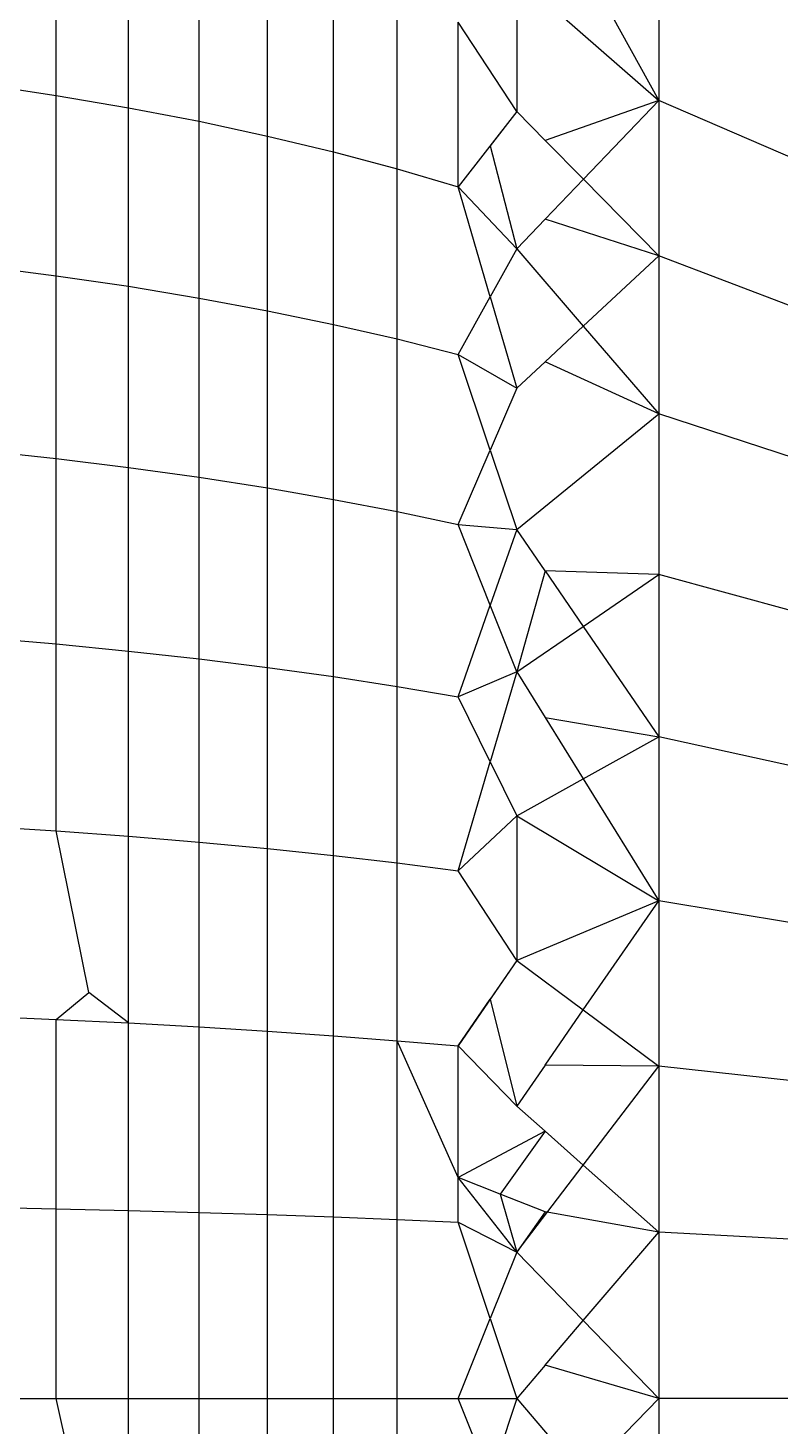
# Model space of a CAD drawing. Header units: inches. Extents: x 17 to 4615, y 5 to 3256.
# Drawn here: x 743.486 to 743.99, y 2590.134 to 2591.071 of the extents above; entities that cross this region are included whole.
import ezdxf

# ---------------------------------------------------------------- set-up
doc = ezdxf.new("R2010")
doc.units = ezdxf.units.IN
doc.header["$MEASUREMENT"] = 0

msp = doc.modelspace()

# ---------------------------------------------------------------- linework, layer by layer
for p, q in [((743.50483, 2591.02552), (743.50483, 2591.1442)), ((743.55329, 2591.01722), (743.55329, 2591.13477)), ((743.60047, 2591.00812), (743.60047, 2591.12446)), ((743.90858, 2591.124), (743.90858, 2591.02201)), ((743.64628, 2590.99826), (743.64628, 2591.11326)), ((743.85774, 2591.11401), (743.90858, 2591.02201)), ((743.69059, 2590.98764), (743.69059, 2591.10117)), ((743.8134, 2591.10529), (743.90858, 2591.02201)), ((743.8134, 2591.10529), (743.8134, 2591.01468)), ((743.73329, 2590.97629), (743.73329, 2591.08829)), ((743.8134, 2591.01468), (743.77424, 2591.07462)), ((743.77424, 2590.96424), (743.77424, 2591.07462)), ((743.45518, 2591.03299), (743.50483, 2591.02552)), ((743.50483, 2591.02552), (743.55329, 2591.01722)), ((743.50483, 2590.9047), (743.50483, 2591.02552)), ((743.55329, 2591.01722), (743.60047, 2591.00812)), ((743.55329, 2590.89756), (743.55329, 2591.01722)), ((743.90858, 2591.02201), (743.83241, 2590.99536)), ((743.85808, 2590.96927), (743.90858, 2591.02201)), ((743.90858, 2591.02201), (743.90858, 2590.91794)), ((744.00028, 2590.98261), (743.90858, 2591.02201)), ((743.60047, 2591.00812), (743.64628, 2590.99826)), ((743.60047, 2590.88971), (743.60047, 2591.00812)), ((743.8134, 2591.01468), (743.77424, 2590.96424)), ((743.8134, 2591.01468), (743.79559, 2590.99174)), ((743.83241, 2590.99536), (743.8134, 2591.01468)), ((743.64628, 2590.99826), (743.69059, 2590.98764)), ((743.64628, 2590.88123), (743.64628, 2590.99826)), ((743.69059, 2590.98764), (743.73329, 2590.97629)), ((743.69059, 2590.87207), (743.69059, 2590.98764)), ((743.79559, 2590.99174), (743.8134, 2590.92261)), ((743.83241, 2590.99536), (743.85808, 2590.96927)), ((743.73329, 2590.97629), (743.77424, 2590.96424)), ((743.73329, 2590.86231), (743.73329, 2590.97629)), ((743.83241, 2590.94247), (743.85808, 2590.96927)), ((743.85808, 2590.96927), (743.90858, 2590.91794)), ((743.8134, 2590.92261), (743.77424, 2590.96424)), ((743.79562, 2590.89052), (743.77424, 2590.96424)), ((743.83241, 2590.94247), (743.8134, 2590.92261)), ((743.90858, 2590.91794), (743.83241, 2590.94247)), ((743.8134, 2590.92261), (743.79562, 2590.89052)), ((743.8134, 2590.92261), (743.85799, 2590.87079)), ((743.85799, 2590.87079), (743.90858, 2590.91794)), ((743.90858, 2590.91794), (743.90858, 2590.81202)), ((744.00028, 2590.88324), (743.90858, 2590.91794)), ((743.45518, 2590.91114), (743.50483, 2590.9047)), ((743.50483, 2590.9047), (743.55329, 2590.89756)), ((743.50483, 2590.78211), (743.50483, 2590.9047)), ((743.55329, 2590.89756), (743.60047, 2590.88971)), ((743.55329, 2590.77613), (743.55329, 2590.89756)), ((743.60047, 2590.88971), (743.64628, 2590.88123)), ((743.60047, 2590.76957), (743.60047, 2590.88971)), ((743.77424, 2590.85193), (743.79562, 2590.89052)), ((743.79562, 2590.89052), (743.8134, 2590.82923)), ((743.64628, 2590.88123), (743.69059, 2590.87207)), ((743.64628, 2590.76246), (743.64628, 2590.88123)), ((743.69059, 2590.87207), (743.73329, 2590.86231)), ((743.69059, 2590.7548), (743.69059, 2590.87207)), ((743.83241, 2590.84695), (743.85799, 2590.87079)), ((743.85799, 2590.87079), (743.90858, 2590.81202)), ((743.73329, 2590.86231), (743.77424, 2590.85193)), ((743.73329, 2590.74662), (743.73329, 2590.86231)), ((743.77424, 2590.85193), (743.8134, 2590.82923)), ((743.79565, 2590.78784), (743.77424, 2590.85193)), ((743.83241, 2590.84695), (743.8134, 2590.82923)), ((743.90858, 2590.81202), (743.83241, 2590.84695)), ((743.8134, 2590.82923), (743.79565, 2590.78784)), ((743.8134, 2590.73468), (743.90858, 2590.81202)), ((743.90858, 2590.81202), (743.90858, 2590.7045)), ((744.00028, 2590.78214), (743.90858, 2590.81202)), ((743.45518, 2590.78748), (743.50483, 2590.78211)), ((743.50483, 2590.78211), (743.55329, 2590.77613)), ((743.50483, 2590.65796), (743.50483, 2590.78211)), ((743.77424, 2590.73792), (743.79565, 2590.78784)), ((743.79565, 2590.78784), (743.8134, 2590.73468)), ((743.55329, 2590.77613), (743.60047, 2590.76957)), ((743.55329, 2590.65317), (743.55329, 2590.77613)), ((743.60047, 2590.76957), (743.64628, 2590.76246)), ((743.60047, 2590.64789), (743.60047, 2590.76957)), ((743.64628, 2590.76246), (743.69059, 2590.7548)), ((743.64628, 2590.64219), (743.64628, 2590.76246)), ((743.69059, 2590.7548), (743.73329, 2590.74662)), ((743.69059, 2590.63605), (743.69059, 2590.7548)), ((743.73329, 2590.74662), (743.77424, 2590.73792)), ((743.73329, 2590.62946), (743.73329, 2590.74662)), ((743.77424, 2590.73792), (743.8134, 2590.73468)), ((743.79566, 2590.68388), (743.77424, 2590.73792)), ((743.8134, 2590.73468), (743.79566, 2590.68388)), ((743.83241, 2590.70692), (743.8134, 2590.73468)), ((743.83241, 2590.70692), (743.8134, 2590.63916)), ((743.90858, 2590.7045), (743.83241, 2590.70692)), ((743.83241, 2590.70692), (743.85789, 2590.66971)), ((743.85789, 2590.66971), (743.90858, 2590.7045)), ((743.90858, 2590.7045), (743.90858, 2590.59568)), ((744.00028, 2590.67951), (743.90858, 2590.7045)), ((743.77424, 2590.6225), (743.79566, 2590.68388)), ((743.8134, 2590.63916), (743.79566, 2590.68388)), ((743.8134, 2590.63916), (743.85789, 2590.66971)), ((743.85789, 2590.66971), (743.90858, 2590.59568)), ((743.45518, 2590.6623), (743.50483, 2590.65796)), ((743.50483, 2590.65796), (743.55329, 2590.65317)), ((743.50483, 2590.53263), (743.50483, 2590.65796)), ((743.55329, 2590.65317), (743.60047, 2590.64789)), ((743.55329, 2590.52903), (743.55329, 2590.65317)), ((743.60047, 2590.64789), (743.64628, 2590.64219)), ((743.60047, 2590.52506), (743.60047, 2590.64789)), ((743.64628, 2590.64219), (743.69059, 2590.63605)), ((743.64628, 2590.52076), (743.64628, 2590.64219)), ((743.69059, 2590.63605), (743.73329, 2590.62946)), ((743.69059, 2590.51615), (743.69059, 2590.63605)), ((743.8134, 2590.63916), (743.77424, 2590.6225)), ((743.8134, 2590.63916), (743.79567, 2590.57887)), ((743.8134, 2590.63916), (743.83241, 2590.60853)), ((743.73329, 2590.62946), (743.77424, 2590.6225)), ((743.73329, 2590.5112), (743.73329, 2590.62946)), ((743.79567, 2590.57887), (743.77424, 2590.6225)), ((743.83241, 2590.60853), (743.90858, 2590.59568)), ((743.83241, 2590.60853), (743.85787, 2590.5675)), ((743.85787, 2590.5675), (743.90858, 2590.59568)), ((743.90858, 2590.59568), (743.90858, 2590.48578)), ((744.00028, 2590.5756), (743.90858, 2590.59568)), ((743.77424, 2590.50596), (743.79567, 2590.57887)), ((743.79567, 2590.57887), (743.8134, 2590.54279)), ((743.8134, 2590.54279), (743.85787, 2590.5675)), ((743.85787, 2590.5675), (743.90858, 2590.48578)), ((743.77424, 2590.50596), (743.8134, 2590.54279)), ((743.8134, 2590.54279), (743.90858, 2590.48578)), ((743.8134, 2590.54279), (743.8134, 2590.44577)), ((743.45518, 2590.53589), (743.50483, 2590.53263)), ((743.50483, 2590.53263), (743.55329, 2590.52903)), ((743.52656, 2590.4244), (743.50483, 2590.53263)), ((743.55329, 2590.52903), (743.60047, 2590.52506)), ((743.55329, 2590.40397), (743.55329, 2590.52903)), ((743.60047, 2590.52506), (743.64628, 2590.52076)), ((743.60047, 2590.40131), (743.60047, 2590.52506)), ((743.64628, 2590.52076), (743.69059, 2590.51615)), ((743.64628, 2590.39844), (743.64628, 2590.52076)), ((743.69059, 2590.51615), (743.73329, 2590.5112)), ((743.69059, 2590.39536), (743.69059, 2590.51615)), ((743.73329, 2590.5112), (743.77424, 2590.50596)), ((743.73329, 2590.39206), (743.73329, 2590.5112)), ((743.8134, 2590.44577), (743.77424, 2590.50596)), ((743.90858, 2590.48578), (743.8134, 2590.44577)), ((743.85797, 2590.41266), (743.90858, 2590.48578)), ((743.90858, 2590.48578), (743.90858, 2590.37507)), ((744.00028, 2590.47068), (743.90858, 2590.48578)), ((743.8134, 2590.44577), (743.77424, 2590.38855)), ((743.8134, 2590.44577), (743.79563, 2590.41981)), ((743.8134, 2590.44577), (743.85797, 2590.41266)), ((743.50483, 2590.40638), (743.52656, 2590.4244)), ((743.55329, 2590.40397), (743.52656, 2590.4244)), ((743.77424, 2590.38855), (743.79563, 2590.41981)), ((743.79563, 2590.41981), (743.8134, 2590.34824)), ((743.45518, 2590.40854), (743.50483, 2590.40638)), ((743.50483, 2590.40638), (743.55329, 2590.40397)), ((743.50483, 2590.27948), (743.50483, 2590.40638)), ((743.83241, 2590.37571), (743.85797, 2590.41266)), ((743.85797, 2590.41266), (743.90858, 2590.37507)), ((743.55329, 2590.40397), (743.60047, 2590.40131)), ((743.55329, 2590.27829), (743.55329, 2590.40397)), ((743.60047, 2590.40131), (743.64628, 2590.39844)), ((743.60047, 2590.27695), (743.60047, 2590.40131)), ((743.64628, 2590.39844), (743.69059, 2590.39536)), ((743.64628, 2590.27552), (743.64628, 2590.39844)), ((743.69059, 2590.39536), (743.73329, 2590.39206)), ((743.69059, 2590.27399), (743.69059, 2590.39536)), ((743.73329, 2590.39206), (743.77424, 2590.38855)), ((743.77424, 2590.30031), (743.73329, 2590.39206)), ((743.73329, 2590.27234), (743.73329, 2590.39206)), ((743.77424, 2590.38855), (743.8134, 2590.34824)), ((743.77424, 2590.30031), (743.77424, 2590.38855)), ((743.83241, 2590.37571), (743.8134, 2590.34824)), ((743.90858, 2590.37507), (743.83241, 2590.37571)), ((743.85795, 2590.30873), (743.90858, 2590.37507)), ((743.90858, 2590.37507), (743.90858, 2590.26383)), ((744.00028, 2590.36499), (743.90858, 2590.37507)), ((743.8134, 2590.34824), (743.83241, 2590.33138)), ((743.83241, 2590.33138), (743.77424, 2590.30031)), ((743.83241, 2590.33138), (743.80238, 2590.28923)), ((743.83241, 2590.33138), (743.85795, 2590.30873)), ((743.8134, 2590.25037), (743.85795, 2590.30873)), ((743.85795, 2590.30873), (743.90858, 2590.26383)), ((743.77424, 2590.27057), (743.77424, 2590.30031)), ((743.8134, 2590.25037), (743.77424, 2590.30031)), ((743.80238, 2590.28923), (743.77424, 2590.30031)), ((743.80238, 2590.28923), (743.8134, 2590.25037)), ((743.83241, 2590.27741), (743.80238, 2590.28923)), ((743.45518, 2590.28058), (743.50483, 2590.27948)), ((743.50483, 2590.27948), (743.55329, 2590.27829)), ((743.50483, 2590.15232), (743.50483, 2590.27948)), ((743.55329, 2590.27829), (743.60047, 2590.27695)), ((743.55329, 2590.15232), (743.55329, 2590.27829)), ((743.60047, 2590.27695), (743.64628, 2590.27552)), ((743.60047, 2590.15232), (743.60047, 2590.27695)), ((743.64628, 2590.27552), (743.69059, 2590.27399)), ((743.64628, 2590.15232), (743.64628, 2590.27552)), ((743.83241, 2590.27741), (743.8134, 2590.25037)), ((743.90858, 2590.26383), (743.83241, 2590.27741)), ((743.69059, 2590.27399), (743.73329, 2590.27234)), ((743.69059, 2590.15232), (743.69059, 2590.27399)), ((743.73329, 2590.27234), (743.77424, 2590.27057)), ((743.73329, 2590.15232), (743.73329, 2590.27234)), ((743.77424, 2590.27057), (743.8134, 2590.25037)), ((743.79565, 2590.20592), (743.77424, 2590.27057)), ((743.85793, 2590.20449), (743.90858, 2590.26383)), ((743.90858, 2590.26383), (743.90858, 2590.15232)), ((744.00028, 2590.25876), (743.90858, 2590.26383)), ((743.8134, 2590.25037), (743.79565, 2590.20592)), ((743.8134, 2590.25037), (743.85793, 2590.20449)), ((743.77424, 2590.15232), (743.79565, 2590.20592)), ((743.79565, 2590.20592), (743.8134, 2590.15232)), ((743.83241, 2590.17459), (743.85793, 2590.20449)), ((743.85793, 2590.20449), (743.90858, 2590.15232)), ((743.83241, 2590.17459), (743.8134, 2590.15232)), ((743.90858, 2590.15232), (743.83241, 2590.17459)), ((743.45518, 2590.15232), (743.50483, 2590.15232)), ((743.50483, 2590.15232), (743.55329, 2590.15232)), ((743.52656, 2590.05387), (743.50483, 2590.15232)), ((743.55329, 2590.15232), (743.60047, 2590.15232)), ((743.55329, 2590.02634), (743.55329, 2590.15232)), ((743.60047, 2590.15232), (743.64628, 2590.15232)), ((743.60047, 2590.02768), (743.60047, 2590.15232)), ((743.64628, 2590.15232), (743.69059, 2590.15232)), ((743.64628, 2590.02912), (743.64628, 2590.15232)), ((743.69059, 2590.15232), (743.73329, 2590.15232)), ((743.69059, 2590.03064), (743.69059, 2590.15232)), ((743.73329, 2590.15232), (743.77424, 2590.15232)), ((743.73329, 2590.03232), (743.73329, 2590.15232)), ((743.77424, 2590.15232), (743.8134, 2590.15232)), ((743.79565, 2590.09872), (743.77424, 2590.15232)), ((743.8134, 2590.15232), (743.79565, 2590.09872)), ((743.8134, 2590.15232), (743.85792, 2590.10015)), ((743.85792, 2590.10015), (743.90858, 2590.15232)), ((743.90858, 2590.15232), (743.90858, 2590.04081)), ((744.00028, 2590.15232), (743.90858, 2590.15232))]:
    msp.add_line(p, q)

doc.saveas('drawing.dxf')
